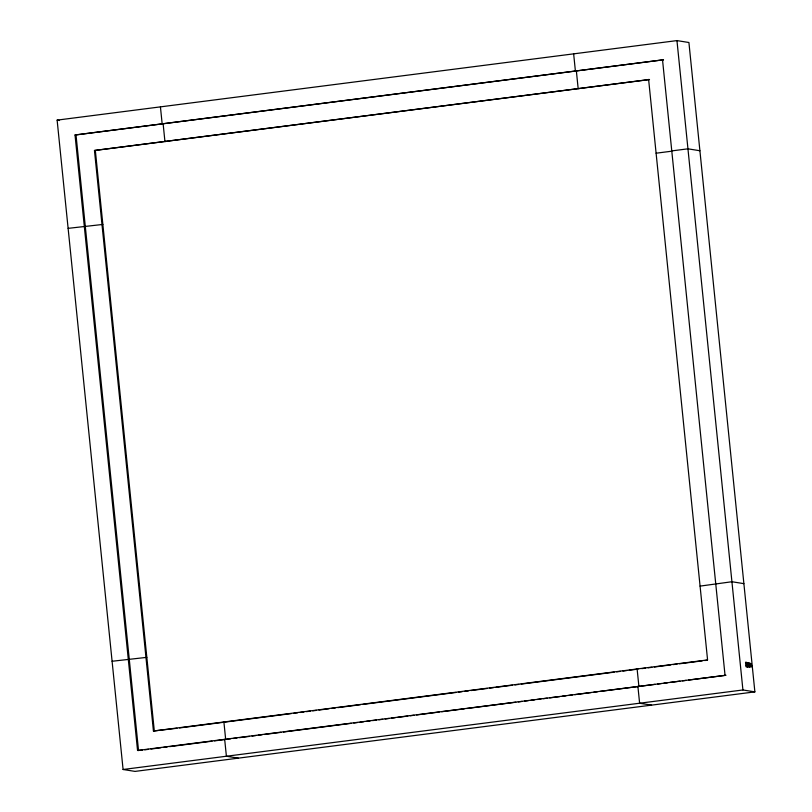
<?xml version="1.0" encoding="UTF-8"?>
<svg xmlns="http://www.w3.org/2000/svg" width="812" height="812" viewBox="0 0 812 812"><rect width="100%" height="100%" fill="white"/><g stroke="black" fill="none" stroke-linecap="round" stroke-linejoin="round"><path stroke-width="1.22" d="M747.243 666.906L746.827 662.44L747.69 663.932L747.781 662.592L749.628 662.886L749.649 667.281L748.329 662.683L748.745 667.139L747.842 665.586L747.72 666.977L745.984 666.703L745.528 662.237L746.675 662.419L746.766 663.374L746.055 663.262L746.786 664.074L746.309 665.759L747.05 665.87L747.152 666.885M57.124 120.125L676.954 40.6L688.911 42.508L754.876 691.875L135.046 771.4L123.089 769.492L57.124 120.125L59.52 120.511M75.029 135.005L663.495 59.783L75.029 135.005L137.553 750.461L142.283 750.146M94.466 150.484L649.498 79.525L94.466 150.484L153.438 731.023L176.975 728.262M68.127 228.355L102.86 224.437M671.768 150.9L687.947 148.829L699.903 150.738M656.106 153.204L671.575 151.215M112.097 661.262L146.83 657.355M700.076 586.112L731.927 581.737L743.873 583.645M153.438 731.023L707.577 659.933L648.605 79.383M179.493 727.938L291.356 713.586M293.873 713.261L297.639 712.784M300.146 712.459L303.911 711.972M306.428 711.657L310.194 711.17M312.711 710.845L316.477 710.368M318.984 710.043L329.033 708.754M331.55 708.429L335.315 707.942M337.833 707.628L360.437 704.725M362.944 704.4L455.887 692.474M458.404 692.159L462.17 691.672M464.677 691.347L468.453 690.87M470.96 690.545L487.291 688.444M489.798 688.129L493.574 687.642M496.081 687.317L512.413 685.226M514.92 684.902L518.685 684.425M521.202 684.1L614.146 672.174M616.653 671.849L620.419 671.372M622.936 671.047L626.702 670.56M629.219 670.235L638.009 669.108L637.115 668.966L638.892 686.424L637.887 686.272L639.612 703.222L651.569 705.131M641.784 668.631L645.56 668.144M648.077 667.819L651.843 667.332M654.36 667.007L670.722 664.916M673.239 664.592L677.015 664.104M679.522 663.78L702.177 660.877M704.694 660.552L707.211 660.237M137.553 750.461L726.009 675.249M144.769 749.821L148.505 749.344M150.991 749.029L160.949 747.75M163.445 747.426L167.17 746.949M169.667 746.634L211.983 741.204M214.469 740.879L224.427 739.6M226.924 739.285L230.699 738.798M233.206 738.473L236.972 737.996M239.489 737.672L249.538 736.382M252.045 736.058L255.81 735.581M258.328 735.256L262.093 734.769M264.61 734.454L280.932 732.353M283.449 732.028L351.271 723.33M353.778 723.005L357.554 722.528M360.061 722.203L363.827 721.716M366.344 721.401L370.11 720.914M372.617 720.589L376.392 720.112M378.899 719.787L382.665 719.3M385.182 718.975L388.948 718.498M391.465 718.173L395.231 717.686M397.738 717.372L407.786 716.082M410.304 715.758L414.069 715.27M416.576 714.956L439.19 712.053M441.698 711.728L464.312 708.825M466.819 708.5L515.803 702.218M518.32 701.903L522.086 701.416M524.593 701.091L528.358 700.614M530.875 700.289L534.641 699.802M537.158 699.477L540.924 699M543.431 698.675L547.207 698.188M549.714 697.873L559.762 696.584M562.269 696.26L566.045 695.772M568.552 695.448L572.318 694.971M574.835 694.646L591.166 692.555M593.673 692.23L597.439 691.743M599.956 691.428L655.071 684.354M657.558 684.029L661.293 683.552M663.78 683.237L667.515 682.76M670.001 682.435L679.959 681.156M682.445 680.842L686.181 680.365M688.677 680.04L724.771 675.411M123.089 769.492L742.919 689.967L754.876 691.875M579.037 88.569L578.144 88.427L576.368 70.969L575.373 70.806L573.648 53.856M165.821 141.582L164.927 141.44L163.151 123.982L162.156 123.82L160.431 106.869M224.792 722.132L223.899 721.99L225.675 739.448M238.352 758.144L226.396 756.236L224.67 739.285M676.954 40.6L742.919 689.967M662.501 59.631L725.014 675.087M95.359 150.626L154.331 731.165M76.034 135.157L138.547 750.623M751.77 665.87L750.846 667.139L751.303 665.353L750.461 663.363L751.77 665.87M750.521 665.353L749.963 665.261L750.065 666.226L750.623 666.307L750.521 665.353"/></g></svg>
